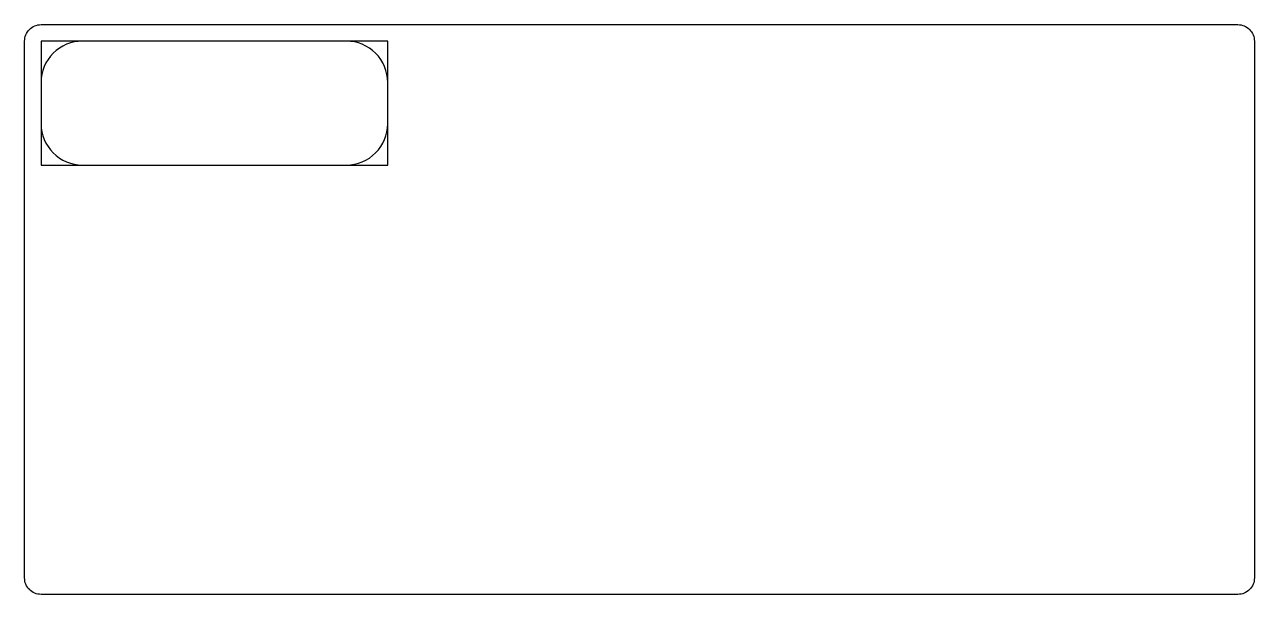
# Model space of a CAD drawing. Header units: millimetres. Extents: x -224 to -75, y -29 to 40.
import ezdxf

# ---------------------------------------------------------------- set-up
doc = ezdxf.new("R2010")
doc.units = ezdxf.units.MM
doc.layers.get('0').update_dxf_attribs({"linetype": 'CONTINUOUS'})

msp = doc.modelspace()

# ---------------------------------------------------------------- linework, layer by layer
for points in [[(-223.51, -26.65), (-223.51, 38.35, -0.414214), (-221.51, 40.35), (-76.51, 40.35, -0.414214), (-74.51, 38.35), (-74.51, -26.65, -0.414214), (-76.51, -28.65), (-221.51, -28.65, -0.414214)], [(-221.51, 33.35), (-221.51, 28.35, 0.414214), (-216.51, 23.35), (-184.51, 23.35, 0.414214), (-179.51, 28.35), (-179.51, 33.35, 0.414214), (-184.51, 38.35), (-216.51, 38.35, 0.414214)]]:
    msp.add_lwpolyline(points, format="xyb", close=True)
msp.add_lwpolyline([(-221.51, 23.35), (-179.51, 23.35), (-179.51, 38.35), (-221.51, 38.35)], close=True)

doc.saveas('drawing.dxf')
